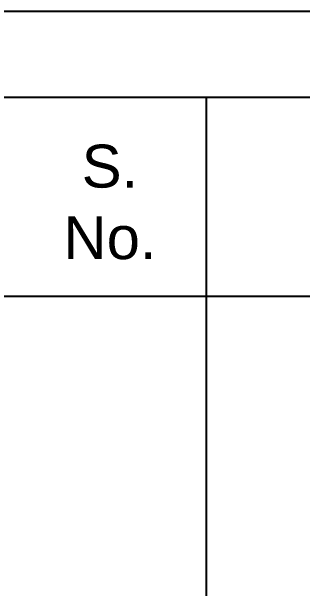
# Model space of a CAD drawing. Header units: millimetres. Extents: x 7018 to 13530, y 4187 to 5692.
# Drawn here: x 11719.98 to 11740.32, y 5208.54 to 5248.87 of the extents above; entities that cross this region are included whole.
import ezdxf

# ---------------------------------------------------------------- set-up
doc = ezdxf.new("R2010")
doc.units = ezdxf.units.MM
doc.styles.get("Standard").update_dxf_attribs({"font": 'arial.ttf'})

msp = doc.modelspace()

# ---------------------------------------------------------------- linework, layer by layer
for p, q in [((12115.615, 5242.873), (11706.359, 5242.873)), ((11733.584, 5242.873), (11733.584, 4986.912)), ((11718.916, 5228.984), (12115.354, 5228.984))]:
    msp.add_line(p, q)
msp.add_lwpolyline([(12119.653, 4951.873), (12119.653, 5248.873), (11699.653, 5248.873), (11699.653, 4951.873)], close=True)

# ---------------------------------------------------------------- texts
at = {"insert": (11726.864, 5235.546), "char_height": 2.9997, "width": 34.34827, "attachment_point": 5}
msp.add_mtext('S. \\PNo.', dxfattribs=at)

doc.saveas('drawing.dxf')
